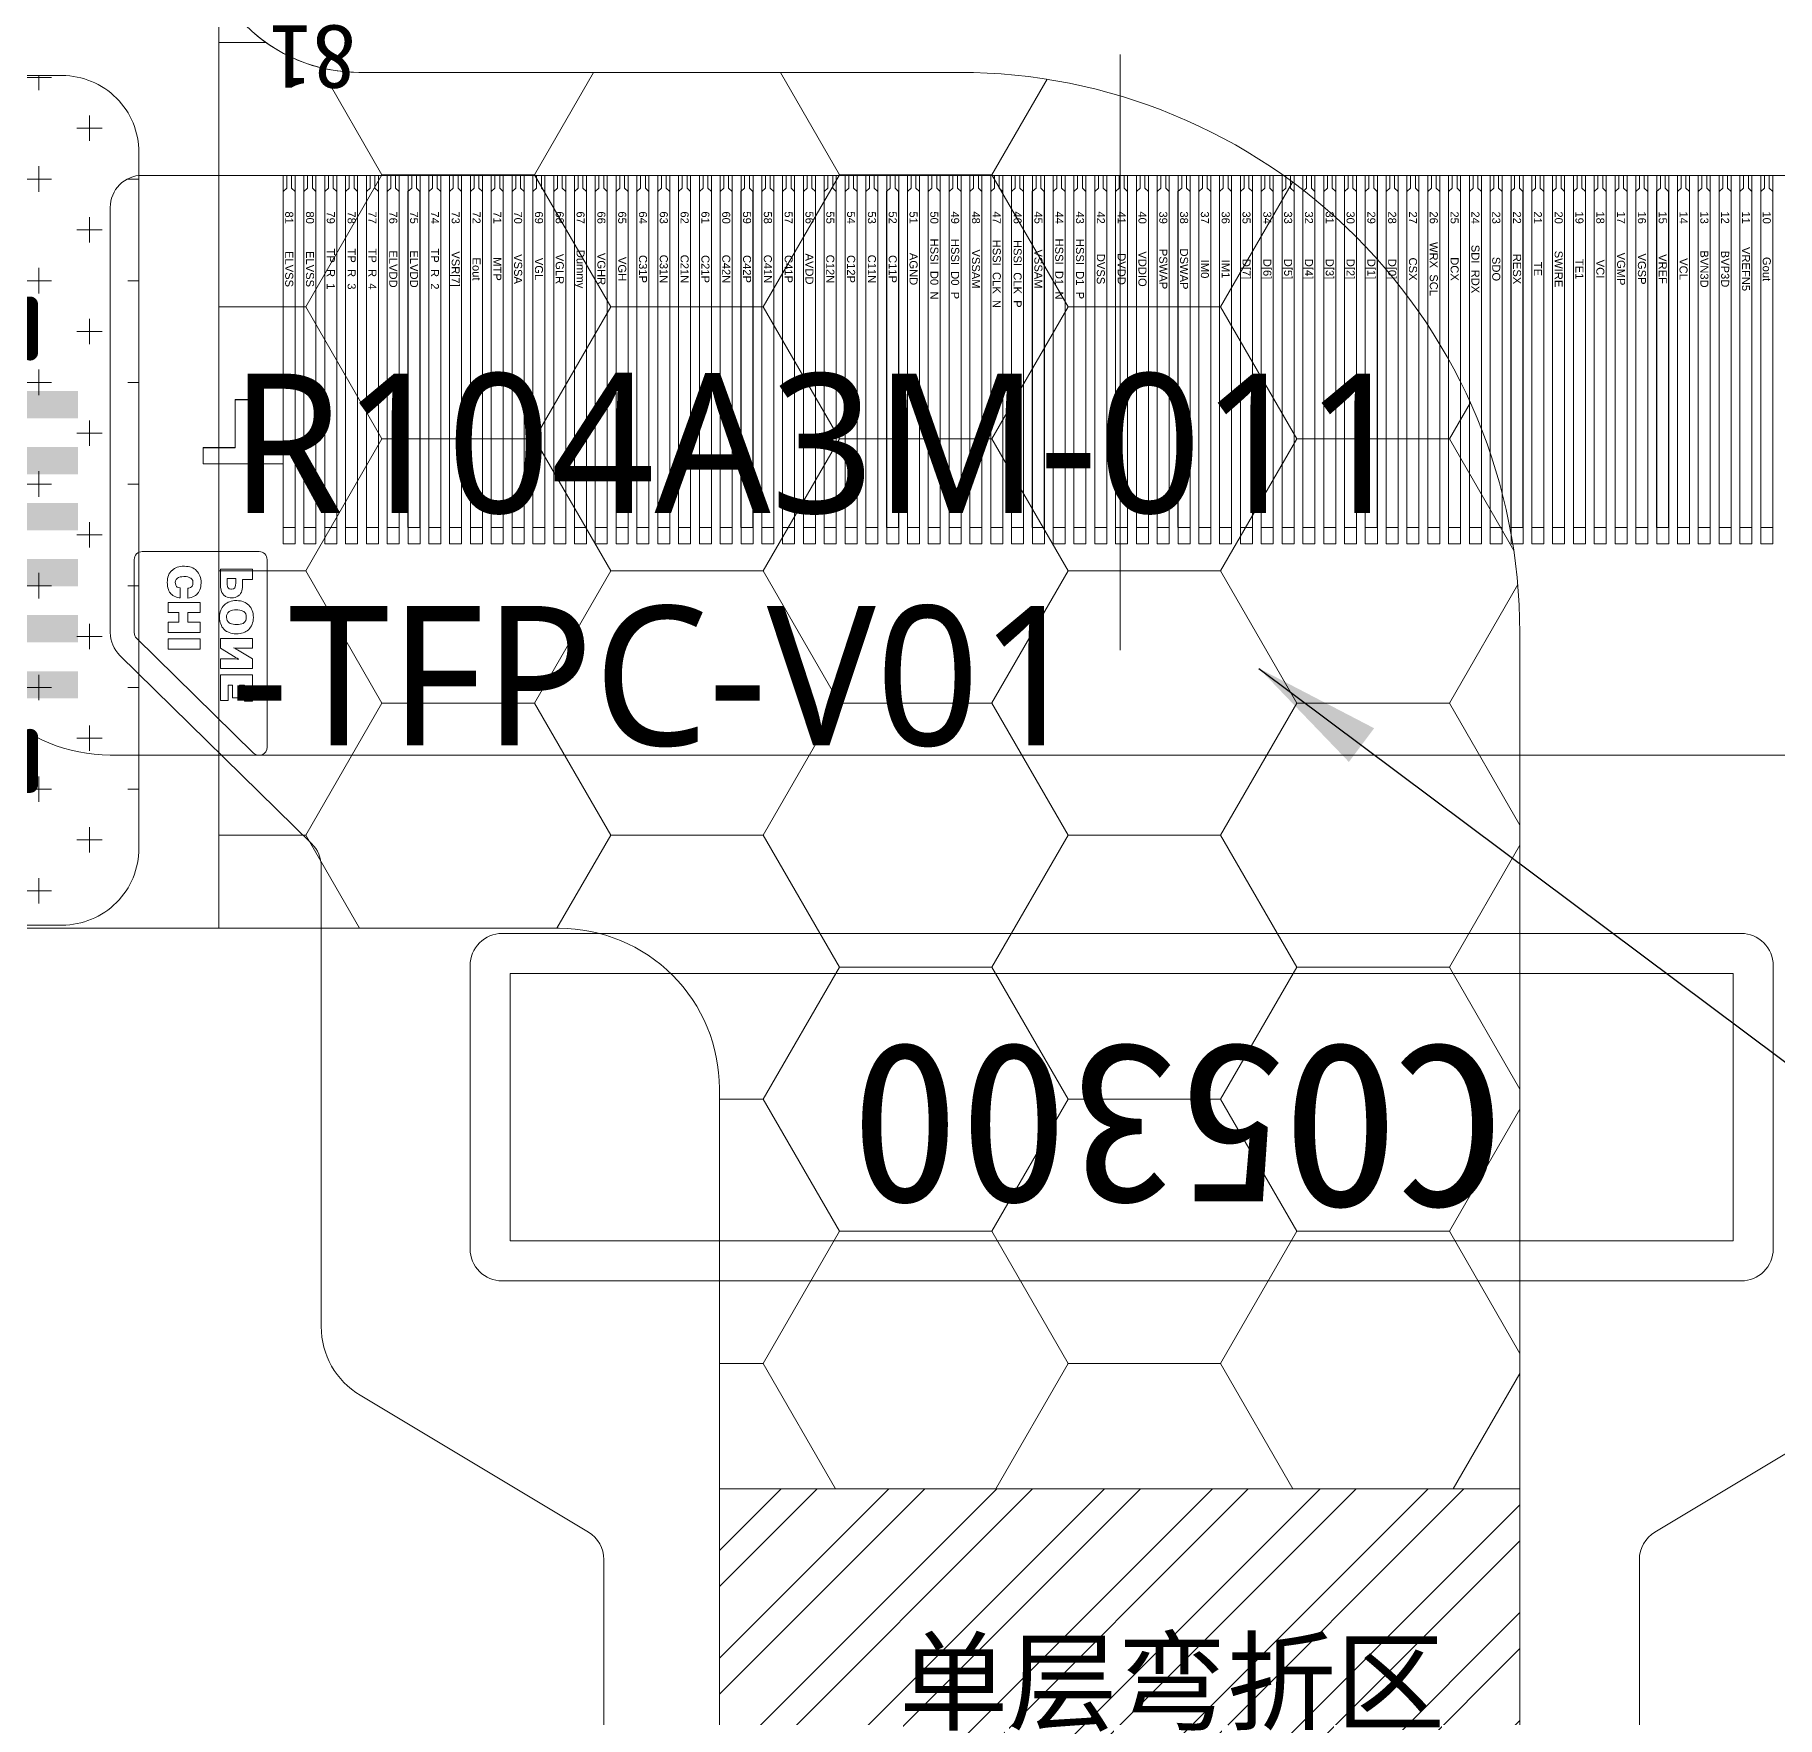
# Model space of a CAD drawing. Header units: millimetres. Extents: x 1403 to 2381, y 158 to 387.
# Drawn here: x 2185.25 to 2196.13, y 298.05 to 308.56 of the extents above; entities that cross this region are included whole.
import ezdxf
from ezdxf.enums import TextEntityAlignment as Align
from ezdxf.lldxf.tags import DXFTag

# ---------------------------------------------------------------- set-up
doc = ezdxf.new("R2010")
doc.units = ezdxf.units.MM
doc.layers.get('0').update_dxf_attribs({"lineweight": 5})
doc.layers.get('Defpoints').update_dxf_attribs({"lineweight": 5})
for name, color, linetype, lineweight in [('COF', 2, 'Continuous', 5), ('DIM', 3, 'Continuous', 5), ('EMI', 5, 'Continuous', 5), ('FPC', 50, 'Continuous', 5), ('MFPC', 50, 'Continuous', 5), ('TAPE', 90, 'Continuous', 5)]:
    doc.layers.add(name, color=color, linetype=linetype, lineweight=lineweight)
for name, color, linetype in [('LAYNR11', 12, 'Continuous'), ('PADLAYER_TOP', 8, 'Continuous'), ('TOOL_TOP', 10, 'Continuous'), ('TOOLCODE_TOP', 11, 'Continuous')]:
    doc.layers.add(name, color=color, linetype=linetype)
doc.styles.add('MBC_Arial_Font', font='arial.ttf')
doc.styles.add('RD', font='ROMAND.shx', dxfattribs={"width": 0.8})
doc.styles.get("Standard").update_dxf_attribs({"font": 'txt', "bigfont": 'gbcbig.shx'})
doc.styles.add('汉字', font='SimSun.ttf')
tags = doc.linetypes.add('CENTER', pattern=[0.6, 0.375, -0.075, 0.075, -0.075]).pattern_tags.tags
tags[10:11] = [DXFTag(74, 4), DXFTag(75, 0), DXFTag(340, '0'), DXFTag(46, 1.0), DXFTag(50, 0.0), DXFTag(44, 0.0), DXFTag(45, 0.0)]
tags[8:9] = [DXFTag(74, 4), DXFTag(75, 0), DXFTag(340, '0'), DXFTag(46, 1.0), DXFTag(50, 0.0), DXFTag(44, 0.0), DXFTag(45, 0.0)]
tags[6:7] = [DXFTag(74, 4), DXFTag(75, 0), DXFTag(340, '0'), DXFTag(46, 1.0), DXFTag(50, 0.0), DXFTag(44, 0.0), DXFTag(45, 0.0)]
tags[4:5] = [DXFTag(74, 4), DXFTag(75, 0), DXFTag(340, '0'), DXFTag(46, 1.0), DXFTag(50, 0.0), DXFTag(44, 0.0), DXFTag(45, 0.0)]
doc.dimstyles.new('DIM', dxfattribs={"dimtxt": 1.5, "dimasz": 0.8, "dimexe": 0, "dimexo": 0.5, "dimgap": 0.11, "dimtad": 0, "dimzin": 1, "dimdsep": 46, "dimtxsty": 'RD', "dimcen": 0, "dimclrd": 256, "dimclre": 256, "dimclrt": 256, "dimadec": 0, "dimazin": 0, "dimtm": 1e-09, "dimtfac": 1, "dimtofl": 0, "dimtmove": 0, "dimatfit": 3, "dimfxl": 1, "dimlwe": -1, "dimarcsym": 0})

# ---------------------------------------------------------------- blocks, each defined once
blk = doc.blocks.new('*D45')
at = {"layer": 'Defpoints', "color": 0, "lineweight": 5, "transparency": 16777216}
for p in [(2192.293, 350.224), (2165.964, 296.742), (2187.793, 296.742)]:
    blk.add_point(p, dxfattribs=at)
at = {"layer": 'DIM', "transparency": 16777216}
for p, q in [((2191.793, 350.224), (2165.964, 350.224)), ((2187.293, 296.742), (2165.964, 296.742))]:
    blk.add_line(p, q, dxfattribs=at)
at = {"layer": 'DIM', "lineweight": -2, "transparency": 16777216}
for p, q in [((2165.964, 349.424), (2165.964, 328.193)), ((2165.964, 297.542), (2165.964, 318.773))]:
    blk.add_line(p, q, dxfattribs=at)
at = {"layer": 'DIM', "lineweight": 5, "transparency": 16777216}
for points in [[(2165.83, 349.424), (2166.097, 349.424), (2165.964, 350.224)], [(2165.83, 297.542), (2166.097, 297.542), (2165.964, 296.742)]]:
    blk.add_solid(points, dxfattribs=at)
at = {"layer": 'DIM', "lineweight": 5, "transparency": 16777216, "insert": (2165.964, 323.483), "char_height": 1.5, "attachment_point": 5, "rotation": 90, "style": 'RD'}
blk.add_mtext('53.48±0.5', dxfattribs=at)
blk = doc.blocks.new('R104A3M-002-COF-V01-A')
at = {"layer": 'COF', "color": 4}
blk.add_lwpolyline([(450.269, -65.013), (456.337, -65.013, -0.414214), (456.537, -65.213), (456.537, -67.907, 0.26363), (456.634, -68.078), (458.06, -68.933, -0.26363), (458.303, -69.362), (458.303, -72.235, 0.201366), (458.363, -72.378), (459.561, -73.554, -0.201366), (459.621, -73.696), (459.621, -76.352, -0.414214), (459.421, -76.552), (447.185, -76.552, -0.414214), (446.985, -76.352), (446.985, -73.696, -0.201366), (447.045, -73.554), (448.243, -72.378, 0.201366), (448.303, -72.235), (448.303, -69.362, -0.26363), (448.546, -68.933), (449.972, -68.078, 0.26363), (450.069, -67.907), (450.069, -65.213, -0.414214)], format="xyb", close=True, dxfattribs=at)
at = {"layer": 'COF', "color": 6}
blk.add_lwpolyline([(457.373, -71.617), (457.373, -69.847, 0.414214), (457.173, -69.647), (449.433, -69.647, 0.414214), (449.233, -69.847), (449.233, -71.617, 0.414214), (449.433, -71.817), (457.173, -71.817, 0.414214)], format="xyb", close=True, dxfattribs=at)
at = {"layer": 'COF', "color": 1}
blk.add_lwpolyline([(457.123, -71.567), (457.123, -69.897), (449.483, -69.897), (449.483, -71.567)], close=True, dxfattribs=at)
at = {"layer": 'COF'}
blk.add_lwpolyline([(458.691, -74.202, -0.414214), (458.641, -74.152), (458.641, -72.98, -0.664772), (458.726, -72.944), (459.456, -73.661, -0.201366), (459.471, -73.696), (459.471, -74.152, -0.414214), (459.421, -74.202)], format="xyb", close=True, dxfattribs=at)
for points in [[(458.885, -73.273), (458.885, -73.368), (458.858, -73.368), (458.858, -73.288), (458.813, -73.288), (458.813, -73.368), (458.782, -73.368), (458.782, -73.269), (458.733, -73.269), (458.733, -73.433), (458.933, -73.433), (458.933, -73.273)], [(458.84, -73.542), (458.838, -73.541), (458.829, -73.536), (458.82, -73.531), (458.818, -73.53), (458.828, -73.531), (458.828, -73.531), (458.839, -73.532), (458.933, -73.532), (458.933, -73.471), (458.733, -73.471), (458.733, -73.532), (458.825, -73.588), (458.834, -73.593), (458.836, -73.594), (458.845, -73.599), (458.85, -73.601), (458.839, -73.599), (458.837, -73.599), (458.827, -73.598), (458.733, -73.598), (458.733, -73.659), (458.933, -73.659), (458.933, -73.598)], [(459.259, -73.593), (459.06, -73.592), (459.06, -73.658), (459.26, -73.658)], [(458.728, -73.803), (458.729, -73.814), (458.731, -73.824), (458.734, -73.834), (458.738, -73.843), (458.743, -73.852), (458.748, -73.859), (458.755, -73.867), (458.756, -73.868), (458.763, -73.874), (458.771, -73.88), (458.779, -73.885), (458.788, -73.888), (458.798, -73.892), (458.808, -73.894), (458.819, -73.895), (458.83, -73.896), (458.833, -73.896), (458.844, -73.896), (458.855, -73.894), (458.866, -73.892), (458.875, -73.889), (458.884, -73.886), (458.893, -73.881), (458.901, -73.876), (458.908, -73.87), (458.91, -73.868), (458.916, -73.861), (458.922, -73.853), (458.927, -73.845), (458.931, -73.836), (458.934, -73.826), (458.936, -73.816), (458.938, -73.805), (458.938, -73.794), (458.938, -73.792), (458.938, -73.78), (458.936, -73.77), (458.934, -73.759), (458.931, -73.75), (458.927, -73.741), (458.923, -73.732), (458.917, -73.725), (458.911, -73.717), (458.91, -73.716), (458.903, -73.71), (458.895, -73.704), (458.887, -73.7), (458.878, -73.696), (458.868, -73.693), (458.858, -73.69), (458.847, -73.689), (458.836, -73.688), (458.833, -73.688), (458.821, -73.689), (458.81, -73.69), (458.8, -73.692), (458.79, -73.695), (458.781, -73.698), (458.773, -73.703), (458.765, -73.708), (458.757, -73.714), (458.756, -73.716), (458.749, -73.723), (458.744, -73.731), (458.739, -73.739), (458.735, -73.748), (458.732, -73.758), (458.729, -73.768), (458.728, -73.779), (458.727, -73.791)], [(458.775, -73.813), (458.78, -73.821), (458.786, -73.827), (458.793, -73.831), (458.802, -73.834), (458.812, -73.837), (458.823, -73.838), (458.833, -73.838), (458.845, -73.838), (458.857, -73.836), (458.866, -73.834), (458.874, -73.83), (458.879, -73.827), (458.886, -73.82), (458.891, -73.812), (458.894, -73.802), (458.894, -73.792), (458.893, -73.781), (458.89, -73.771), (458.885, -73.763), (458.879, -73.757), (458.872, -73.753), (458.864, -73.75), (458.854, -73.748), (458.842, -73.746), (458.833, -73.746), (458.82, -73.747), (458.809, -73.748), (458.799, -73.75), (458.791, -73.754), (458.786, -73.757), (458.78, -73.763), (458.775, -73.772), (458.772, -73.782), (458.771, -73.792), (458.772, -73.803)], [(459.137, -73.821), (459.06, -73.821), (459.06, -73.885), (459.259, -73.885), (459.259, -73.821), (459.192, -73.821), (459.192, -73.761), (459.259, -73.761), (459.259, -73.697), (459.06, -73.697), (459.06, -73.761), (459.137, -73.761)], [(458.933, -74.01), (458.933, -73.998), (458.932, -73.987), (458.932, -73.977), (458.931, -73.972), (458.928, -73.961), (458.925, -73.951), (458.923, -73.947), (458.918, -73.938), (458.911, -73.93), (458.904, -73.924), (458.9, -73.922), (458.891, -73.917), (458.882, -73.915), (458.871, -73.913), (458.863, -73.913), (458.852, -73.913), (458.841, -73.915), (458.832, -73.919), (458.823, -73.923), (458.816, -73.929), (458.812, -73.933), (458.807, -73.94), (458.802, -73.948), (458.799, -73.957), (458.796, -73.967), (458.795, -73.978), (458.794, -73.99), (458.794, -74.028), (458.733, -74.028), (458.733, -74.092), (458.933, -74.092)], [(458.837, -74.009), (458.837, -74.035), (458.891, -74.035), (458.891, -74.009), (458.89, -73.996), (458.888, -73.985), (458.886, -73.978), (458.885, -73.976), (458.878, -73.97), (458.868, -73.967), (458.863, -73.967), (458.852, -73.969), (458.845, -73.974), (458.843, -73.976), (458.84, -73.982), (458.838, -73.992), (458.837, -74.004)], [(459.07, -73.947), (459.065, -73.955), (459.061, -73.964), (459.058, -73.973), (459.056, -73.984), (459.055, -73.995), (459.054, -74.006), (459.054, -74.008), (459.054, -74.019), (459.056, -74.03), (459.058, -74.04), (459.061, -74.05), (459.065, -74.059), (459.069, -74.067), (459.075, -74.075), (459.082, -74.083), (459.089, -74.09), (459.097, -74.095), (459.106, -74.1), (459.115, -74.104), (459.124, -74.107), (459.134, -74.109), (459.145, -74.11), (459.157, -74.111), (459.159, -74.111), (459.171, -74.111), (459.182, -74.109), (459.192, -74.107), (459.202, -74.105), (459.211, -74.101), (459.22, -74.096), (459.228, -74.091), (459.235, -74.085), (459.236, -74.084), (459.243, -74.077), (459.249, -74.069), (459.254, -74.061), (459.257, -74.052), (459.261, -74.042), (459.263, -74.032), (459.264, -74.021), (459.265, -74.009), (459.264, -73.998), (459.263, -73.986), (459.261, -73.976), (459.258, -73.966), (459.254, -73.957), (459.25, -73.949), (459.244, -73.942), (459.244, -73.941), (459.237, -73.934), (459.229, -73.928), (459.221, -73.923), (459.212, -73.919), (459.202, -73.916), (459.191, -73.914), (459.184, -73.913), (459.184, -73.975), (459.195, -73.977), (459.203, -73.981), (459.207, -73.984), (459.212, -73.992), (459.214, -74.002), (459.215, -74.009), (459.213, -74.019), (459.21, -74.028), (459.203, -74.035), (459.201, -74.037), (459.194, -74.041), (459.185, -74.044), (459.174, -74.045), (459.162, -74.046), (459.159, -74.046), (459.147, -74.046), (459.136, -74.044), (459.127, -74.041), (459.119, -74.037), (459.118, -74.036), (459.111, -74.029), (459.106, -74.021), (459.104, -74.011), (459.104, -74.007), (459.106, -73.996), (459.11, -73.987), (459.113, -73.983), (459.12, -73.977), (459.13, -73.974), (459.137, -73.973), (459.137, -73.912), (459.126, -73.913), (459.115, -73.915), (459.106, -73.919), (459.097, -73.923), (459.089, -73.928), (459.081, -73.934), (459.076, -73.94)], [(458.466, -74.352), (458.466, -76.451), (458.488, -76.471), (458.488, -76.552), (458.518, -76.552), (458.518, -76.471), (458.541, -76.451), (458.541, -74.851), (458.741, -74.851), (458.741, -75.151), (458.841, -75.151), (458.841, -74.851), (459.041, -74.851), (459.041, -74.751), (458.541, -74.751), (458.541, -74.352)]]:
    blk.add_lwpolyline(points, close=True, dxfattribs=at)
for points in [[(449.258, -76.552), (449.258, -76.471), (449.236, -76.451), (449.236, -74.352)], [(449.311, -74.352), (449.311, -76.451), (449.288, -76.471), (449.288, -76.552)], [(449.366, -74.352), (449.366, -76.451), (449.388, -76.471), (449.388, -76.552)], [(449.418, -76.552), (449.418, -76.471), (449.441, -76.451), (449.441, -74.352)], [(449.496, -74.352), (449.496, -76.451), (449.518, -76.471), (449.518, -76.552)], [(449.548, -76.552), (449.548, -76.471), (449.571, -76.451), (449.571, -74.352)], [(449.626, -74.352), (449.626, -76.451), (449.648, -76.471), (449.648, -76.552)], [(449.678, -76.552), (449.678, -76.471), (449.701, -76.451), (449.701, -74.352)], [(449.756, -74.352), (449.756, -76.451), (449.778, -76.471), (449.778, -76.552), (449.808, -76.552), (449.808, -76.471), (449.831, -76.451), (449.831, -74.352), (449.756, -74.352)], [(449.886, -74.352), (449.886, -76.451), (449.908, -76.471), (449.908, -76.552), (449.938, -76.552), (449.938, -76.471), (449.961, -76.451), (449.961, -74.352), (449.886, -74.352)], [(450.016, -74.352), (450.016, -76.451), (450.038, -76.471), (450.038, -76.552), (450.068, -76.552), (450.068, -76.471), (450.091, -76.451), (450.091, -74.352), (450.016, -74.352)], [(450.146, -74.352), (450.146, -76.451), (450.168, -76.471), (450.168, -76.552), (450.198, -76.552), (450.198, -76.471), (450.221, -76.451), (450.221, -74.352), (450.146, -74.352)], [(450.276, -74.352), (450.351, -74.352), (450.351, -76.451), (450.328, -76.471), (450.328, -76.552), (450.298, -76.552), (450.298, -76.471), (450.276, -76.451), (450.276, -74.352)], [(450.406, -74.352), (450.406, -76.451), (450.428, -76.471), (450.428, -76.552), (450.458, -76.552), (450.458, -76.471), (450.481, -76.451), (450.481, -74.352), (450.406, -74.352)], [(450.536, -74.352), (450.536, -76.451), (450.558, -76.471), (450.558, -76.552), (450.588, -76.552), (450.588, -76.471), (450.611, -76.451), (450.611, -74.352), (450.536, -74.352)], [(450.666, -74.352), (450.666, -76.451), (450.688, -76.471), (450.688, -76.552), (450.718, -76.552), (450.718, -76.471), (450.741, -76.451), (450.741, -74.352), (450.666, -74.352)], [(450.796, -74.352), (450.796, -76.451), (450.818, -76.471), (450.818, -76.552), (450.848, -76.552), (450.848, -76.471), (450.871, -76.451), (450.871, -74.352), (450.796, -74.352)], [(450.926, -74.352), (450.926, -76.451), (450.948, -76.471), (450.948, -76.552), (450.978, -76.552), (450.978, -76.471), (451.001, -76.451), (451.001, -74.352), (450.926, -74.352)], [(451.056, -74.352), (451.056, -76.451), (451.078, -76.471), (451.078, -76.552), (451.108, -76.552), (451.108, -76.471), (451.131, -76.451), (451.131, -74.352), (451.056, -74.352)], [(451.186, -74.352), (451.186, -76.451), (451.208, -76.471), (451.208, -76.552), (451.238, -76.552), (451.238, -76.471), (451.261, -76.451), (451.261, -74.352), (451.186, -74.352)], [(451.316, -74.352), (451.316, -76.451), (451.338, -76.471), (451.338, -76.552), (451.368, -76.552), (451.368, -76.471), (451.391, -76.451), (451.391, -74.352), (451.316, -74.352)], [(451.446, -74.352), (451.446, -76.451), (451.468, -76.471), (451.468, -76.552), (451.498, -76.552), (451.498, -76.471), (451.521, -76.451), (451.521, -74.352), (451.446, -74.352)], [(451.576, -74.352), (451.576, -76.451), (451.598, -76.471), (451.598, -76.552), (451.628, -76.552), (451.628, -76.471), (451.651, -76.451), (451.651, -74.352), (451.576, -74.352)], [(451.706, -74.352), (451.706, -76.451), (451.728, -76.471), (451.728, -76.552), (451.758, -76.552), (451.758, -76.471), (451.781, -76.451), (451.781, -74.352), (451.706, -74.352)], [(451.836, -74.352), (451.836, -76.451), (451.858, -76.471), (451.858, -76.552), (451.888, -76.552), (451.888, -76.471), (451.911, -76.451), (451.911, -74.352), (451.836, -74.352)], [(451.966, -74.352), (451.966, -76.451), (451.988, -76.471), (451.988, -76.552), (452.018, -76.552), (452.018, -76.471), (452.041, -76.451), (452.041, -74.352), (451.966, -74.352)], [(452.096, -74.352), (452.096, -76.451), (452.118, -76.471), (452.118, -76.552), (452.148, -76.552), (452.148, -76.471), (452.171, -76.451), (452.171, -74.352), (452.096, -74.352)], [(452.226, -74.352), (452.226, -76.451), (452.248, -76.471), (452.248, -76.552), (452.278, -76.552), (452.278, -76.471), (452.301, -76.451), (452.301, -74.352), (452.226, -74.352)], [(452.356, -74.352), (452.356, -76.451), (452.378, -76.471), (452.378, -76.552), (452.408, -76.552), (452.408, -76.471), (452.431, -76.451), (452.431, -74.352), (452.356, -74.352)], [(452.486, -74.352), (452.561, -74.352), (452.561, -76.451), (452.538, -76.471), (452.538, -76.552), (452.508, -76.552), (452.508, -76.471), (452.486, -76.451), (452.486, -74.352)], [(452.616, -74.352), (452.616, -76.451), (452.638, -76.471), (452.638, -76.552), (452.668, -76.552), (452.668, -76.471), (452.691, -76.451), (452.691, -74.352), (452.616, -74.352)], [(452.746, -74.352), (452.746, -76.451), (452.768, -76.471), (452.768, -76.552), (452.798, -76.552), (452.798, -76.471), (452.821, -76.451), (452.821, -74.352), (452.746, -74.352)], [(452.876, -74.352), (452.876, -76.451), (452.898, -76.471), (452.898, -76.552), (452.928, -76.552), (452.928, -76.471), (452.951, -76.451), (452.951, -74.352), (452.876, -74.352)], [(453.006, -74.352), (453.006, -76.451), (453.028, -76.471), (453.028, -76.552), (453.058, -76.552), (453.058, -76.471), (453.081, -76.451), (453.081, -74.352), (453.006, -74.352)], [(453.136, -74.352), (453.136, -76.451), (453.158, -76.471), (453.158, -76.552), (453.188, -76.552), (453.188, -76.471), (453.211, -76.451), (453.211, -74.352), (453.136, -74.352)], [(453.266, -74.352), (453.266, -76.451), (453.288, -76.471), (453.288, -76.552), (453.318, -76.552), (453.318, -76.471), (453.341, -76.451), (453.341, -74.352), (453.266, -74.352)], [(453.396, -74.352), (453.396, -76.451), (453.418, -76.471), (453.418, -76.552), (453.448, -76.552), (453.448, -76.471), (453.471, -76.451), (453.471, -74.352), (453.396, -74.352)], [(453.526, -74.352), (453.526, -76.451), (453.548, -76.471), (453.548, -76.552), (453.578, -76.552), (453.578, -76.471), (453.601, -76.451), (453.601, -74.352), (453.526, -74.352)], [(453.656, -74.352), (453.656, -76.451), (453.678, -76.471), (453.678, -76.552), (453.708, -76.552), (453.708, -76.471), (453.731, -76.451), (453.731, -74.352), (453.656, -74.352)], [(453.786, -74.352), (453.786, -76.451), (453.808, -76.471), (453.808, -76.552), (453.838, -76.552), (453.838, -76.471), (453.861, -76.451), (453.861, -74.352), (453.786, -74.352)], [(453.916, -74.352), (453.916, -76.451), (453.938, -76.471), (453.938, -76.552), (453.968, -76.552), (453.968, -76.471), (453.991, -76.451), (453.991, -74.352), (453.916, -74.352)], [(454.046, -74.352), (454.046, -76.451), (454.068, -76.471), (454.068, -76.552), (454.098, -76.552), (454.098, -76.471), (454.121, -76.451), (454.121, -74.352), (454.046, -74.352)], [(454.176, -74.352), (454.176, -76.451), (454.198, -76.471), (454.198, -76.552), (454.228, -76.552), (454.228, -76.471), (454.251, -76.451), (454.251, -74.352), (454.176, -74.352)], [(454.306, -74.352), (454.381, -74.352), (454.381, -76.451), (454.358, -76.471), (454.358, -76.552), (454.328, -76.552), (454.328, -76.471), (454.306, -76.451), (454.306, -74.352)], [(454.436, -74.352), (454.436, -76.451), (454.458, -76.471), (454.458, -76.552), (454.488, -76.552), (454.488, -76.471), (454.511, -76.451), (454.511, -74.352), (454.436, -74.352)], [(454.566, -74.352), (454.566, -76.451), (454.588, -76.471), (454.588, -76.552), (454.618, -76.552), (454.618, -76.471), (454.641, -76.451), (454.641, -74.352), (454.566, -74.352)], [(454.696, -74.352), (454.696, -76.451), (454.718, -76.471), (454.718, -76.552), (454.748, -76.552), (454.748, -76.471), (454.771, -76.451), (454.771, -74.352), (454.696, -74.352)], [(454.826, -74.352), (454.826, -76.451), (454.848, -76.471), (454.848, -76.552), (454.878, -76.552), (454.878, -76.471), (454.901, -76.451), (454.901, -74.352), (454.826, -74.352)], [(454.956, -74.352), (454.956, -76.451), (454.978, -76.471), (454.978, -76.552), (455.008, -76.552), (455.008, -76.471), (455.031, -76.451), (455.031, -74.352), (454.956, -74.352)], [(455.086, -74.352), (455.161, -74.352), (455.161, -76.451), (455.138, -76.471), (455.138, -76.552), (455.108, -76.552), (455.108, -76.471), (455.086, -76.451), (455.086, -74.352)], [(455.216, -74.352), (455.291, -74.352), (455.291, -76.451), (455.268, -76.471), (455.268, -76.552), (455.238, -76.552), (455.238, -76.471), (455.216, -76.451), (455.216, -74.352)], [(455.346, -74.352), (455.346, -76.451), (455.368, -76.471), (455.368, -76.552), (455.398, -76.552), (455.398, -76.471), (455.421, -76.451), (455.421, -74.352), (455.346, -74.352)], [(455.476, -74.352), (455.476, -76.451), (455.498, -76.471), (455.498, -76.552), (455.528, -76.552), (455.528, -76.471), (455.551, -76.451), (455.551, -74.352), (455.476, -74.352)], [(455.606, -74.352), (455.606, -76.451), (455.628, -76.471), (455.628, -76.552), (455.658, -76.552), (455.658, -76.471), (455.681, -76.451), (455.681, -74.352), (455.606, -74.352)], [(455.736, -74.352), (455.736, -76.451), (455.758, -76.471), (455.758, -76.552), (455.788, -76.552), (455.788, -76.471), (455.811, -76.451), (455.811, -74.352), (455.736, -74.352)], [(455.866, -74.352), (455.866, -76.451), (455.888, -76.471), (455.888, -76.552), (455.918, -76.552), (455.918, -76.471), (455.941, -76.451), (455.941, -74.352), (455.866, -74.352)], [(455.996, -74.352), (455.996, -76.451), (456.018, -76.471), (456.018, -76.552), (456.048, -76.552), (456.048, -76.471), (456.071, -76.451), (456.071, -74.352), (455.996, -74.352)], [(456.126, -74.352), (456.126, -76.451), (456.148, -76.471), (456.148, -76.552), (456.178, -76.552), (456.178, -76.471), (456.201, -76.451), (456.201, -74.352), (456.126, -74.352)], [(456.256, -74.352), (456.256, -76.451), (456.278, -76.471), (456.278, -76.552), (456.308, -76.552), (456.308, -76.471), (456.331, -76.451), (456.331, -74.352), (456.256, -74.352)], [(456.386, -74.352), (456.386, -76.451), (456.408, -76.471), (456.408, -76.552), (456.438, -76.552), (456.438, -76.471), (456.461, -76.451), (456.461, -74.352), (456.386, -74.352)], [(456.516, -74.352), (456.516, -76.451), (456.538, -76.471), (456.538, -76.552), (456.568, -76.552), (456.568, -76.471), (456.591, -76.451), (456.591, -74.352), (456.516, -74.352)], [(456.646, -74.352), (456.646, -76.451), (456.668, -76.471), (456.668, -76.552), (456.698, -76.552), (456.698, -76.471), (456.721, -76.451), (456.721, -74.352), (456.646, -74.352)], [(456.776, -74.352), (456.851, -74.352), (456.851, -76.451), (456.828, -76.471), (456.828, -76.552), (456.798, -76.552), (456.798, -76.471), (456.776, -76.451), (456.776, -74.352)], [(456.906, -74.352), (456.906, -76.451), (456.928, -76.471), (456.928, -76.552), (456.958, -76.552), (456.958, -76.471), (456.981, -76.451), (456.981, -74.352), (456.906, -74.352)], [(457.036, -74.352), (457.036, -76.451), (457.058, -76.471), (457.058, -76.552), (457.088, -76.552), (457.088, -76.471), (457.111, -76.451), (457.111, -74.352), (457.036, -74.352)], [(457.166, -74.352), (457.166, -76.451), (457.188, -76.471), (457.188, -76.552), (457.218, -76.552), (457.218, -76.471), (457.241, -76.451), (457.241, -74.352), (457.166, -74.352)], [(457.296, -74.352), (457.296, -76.451), (457.318, -76.471), (457.318, -76.552), (457.348, -76.552), (457.348, -76.471), (457.371, -76.451), (457.371, -74.352), (457.296, -74.352)], [(457.426, -74.352), (457.501, -74.352), (457.501, -76.451), (457.478, -76.471), (457.478, -76.552), (457.448, -76.552), (457.448, -76.471), (457.426, -76.451), (457.426, -74.352)], [(457.556, -74.352), (457.631, -74.352), (457.631, -76.451), (457.608, -76.471), (457.608, -76.552), (457.578, -76.552), (457.578, -76.471), (457.556, -76.451), (457.556, -74.352)], [(457.686, -74.352), (457.761, -74.352), (457.761, -76.451), (457.738, -76.471), (457.738, -76.552), (457.708, -76.552), (457.708, -76.471), (457.686, -76.451), (457.686, -74.352)], [(457.816, -74.352), (457.891, -74.352), (457.891, -76.451), (457.868, -76.471), (457.868, -76.552), (457.838, -76.552), (457.838, -76.471), (457.816, -76.451), (457.816, -74.352)], [(458.021, -74.352), (457.946, -74.352), (457.946, -76.451), (457.968, -76.471), (457.968, -76.552), (457.998, -76.552), (457.998, -76.471), (458.021, -76.451), (458.021, -74.352)], [(458.076, -74.352), (458.076, -76.451), (458.098, -76.471), (458.098, -76.552), (458.128, -76.552), (458.128, -76.471), (458.151, -76.451), (458.151, -74.352), (458.076, -74.352)], [(458.206, -74.352), (458.281, -74.352), (458.281, -76.451), (458.258, -76.471), (458.258, -76.552), (458.228, -76.552), (458.228, -76.471), (458.206, -76.451), (458.206, -74.352)], [(458.336, -74.352), (458.336, -76.451), (458.358, -76.471), (458.358, -76.552), (458.388, -76.552), (458.388, -76.471), (458.411, -76.451), (458.411, -74.352), (458.336, -74.352)]]:
    blk.add_lwpolyline(points, dxfattribs=at)
at = {"layer": 'COF', "lineweight": 5}
for points in [[(449.311, -74.352), (449.236, -74.352)], [(449.441, -74.352), (449.366, -74.352)], [(449.571, -74.352), (449.496, -74.352)], [(449.701, -74.352), (449.626, -74.352)], [(449.288, -76.552), (449.258, -76.552)], [(449.418, -76.552), (449.388, -76.552)], [(449.548, -76.552), (449.518, -76.552)], [(449.678, -76.552), (449.648, -76.552)]]:
    blk.add_lwpolyline(points, dxfattribs=at)
at = {"layer": 'COF', "color": 6, "ltscale": 10, "style": 'MBC_Arial_Font'}
for s, p in [('HSSI_CLK_P', (453.978, -75.937)), ('HSSI_CLK_N', (454.108, -75.937)), ('VREFN5', (449.428, -75.967)), ('BVP3D', (449.558, -75.967)), ('BVN3D', (449.688, -75.967)), ('SWIRE', (450.598, -75.967)), ('SDI_RDX', (451.118, -75.967)), ('WRX_SCL', (451.378, -75.967)), ('DSWAP', (452.938, -75.967)), ('PSWAP', (453.068, -75.967)), ('HSSI_D1_P', (453.588, -75.967)), ('HSSI_D1_N', (453.718, -75.967)), ('VSSAM', (453.848, -75.967)), ('VSSAM', (454.238, -75.967)), ('HSSI_D0_P', (454.368, -75.967)), ('HSSI_D0_N', (454.498, -75.967)), ('Dummy', (456.708, -75.967)), ('TP_R_2', (457.618, -75.967)), ('ELVDD', (457.748, -75.967)), ('ELVDD', (457.878, -75.967)), ('TP_R_4', (458.008, -75.967)), ('TP_R_3', (458.138, -75.967)), ('TP_R_1', (458.268, -75.967)), ('ELVSS', (458.398, -75.967)), ('ELVSS', (458.528, -75.967)), ('Gout', (449.298, -75.967)), ('VCL', (449.818, -75.967)), ('VREF', (449.948, -75.967)), ('VGSP', (450.078, -75.967)), ('VGMP', (450.208, -75.967)), ('VCI', (450.338, -75.967)), ('TE1', (450.468, -75.967)), ('TE', (450.728, -75.967)), ('RESX', (450.858, -75.967)), ('SDO', (450.988, -75.967)), ('DCX', (451.248, -75.967)), ('CSX', (451.508, -75.967)), ('D[0]', (451.638, -75.967)), ('D[1]', (451.768, -75.967)), ('D[2]', (451.898, -75.967)), ('D[3]', (452.028, -75.967)), ('D[4]', (452.158, -75.967)), ('D[5]', (452.288, -75.967)), ('D[6]', (452.418, -75.967)), ('D[7]', (452.548, -75.967)), ('IM1', (452.678, -75.967)), ('IM0', (452.808, -75.967)), ('VDDIO', (453.198, -75.967)), ('DVDD', (453.328, -75.967)), ('DVSS', (453.458, -75.967)), ('AGND', (454.628, -75.967)), ('C11P', (454.758, -75.967)), ('C11N', (454.888, -75.967)), ('C12P', (455.018, -75.967)), ('C12N', (455.148, -75.967)), ('AVDD', (455.278, -75.967)), ('C41P', (455.408, -75.967)), ('C41N', (455.538, -75.967)), ('C42P', (455.668, -75.967)), ('C42N', (455.798, -75.967)), ('C21P', (455.928, -75.967)), ('C21N', (456.058, -75.967)), ('C31N', (456.188, -75.967)), ('C31P', (456.318, -75.967)), ('VGH', (456.448, -75.967)), ('VGHR', (456.578, -75.967)), ('VGLR', (456.838, -75.967)), ('VGL', (456.968, -75.967)), ('VSSA', (457.098, -75.967)), ('MTP', (457.228, -75.967)), ('Eout', (457.358, -75.967)), ('VSR[7]', (457.488, -75.967)), ('10', (449.298, -76.288)), ('11', (449.428, -76.288)), ('12', (449.558, -76.288)), ('13', (449.688, -76.288)), ('14', (449.818, -76.288)), ('15', (449.948, -76.288)), ('16', (450.078, -76.288)), ('17', (450.208, -76.288)), ('18', (450.338, -76.288)), ('19', (450.468, -76.288)), ('20', (450.598, -76.288)), ('21', (450.728, -76.288)), ('22', (450.858, -76.288)), ('23', (450.988, -76.288)), ('24', (451.118, -76.288)), ('25', (451.248, -76.288)), ('26', (451.378, -76.288)), ('27', (451.508, -76.288)), ('28', (451.638, -76.288)), ('29', (451.768, -76.288)), ('30', (451.898, -76.288)), ('31', (452.028, -76.288)), ('32', (452.158, -76.288)), ('33', (452.288, -76.288)), ('34', (452.418, -76.288)), ('35', (452.548, -76.288)), ('36', (452.678, -76.288)), ('37', (452.808, -76.288)), ('38', (452.938, -76.288)), ('39', (453.068, -76.288)), ('40', (453.198, -76.288)), ('41', (453.328, -76.288)), ('42', (453.458, -76.288)), ('43', (453.588, -76.288)), ('44', (453.718, -76.288)), ('45', (453.848, -76.288)), ('46', (453.978, -76.288)), ('47', (454.108, -76.288)), ('48', (454.238, -76.288)), ('49', (454.368, -76.288)), ('50', (454.498, -76.288)), ('51', (454.628, -76.288)), ('52', (454.758, -76.288)), ('53', (454.888, -76.288)), ('54', (455.018, -76.288)), ('55', (455.148, -76.288)), ('56', (455.278, -76.288)), ('57', (455.408, -76.288)), ('58', (455.538, -76.288)), ('59', (455.668, -76.288)), ('60', (455.798, -76.288)), ('61', (455.928, -76.288)), ('62', (456.058, -76.288)), ('63', (456.188, -76.288)), ('64', (456.318, -76.288)), ('65', (456.448, -76.288)), ('66', (456.578, -76.288)), ('67', (456.708, -76.288)), ('68', (456.838, -76.288)), ('69', (456.968, -76.288)), ('70', (457.098, -76.288)), ('71', (457.228, -76.288)), ('72', (457.358, -76.288)), ('73', (457.488, -76.288)), ('74', (457.618, -76.288)), ('75', (457.748, -76.288)), ('76', (457.878, -76.288)), ('77', (458.008, -76.288)), ('78', (458.138, -76.288)), ('79', (458.268, -76.288)), ('80', (458.398, -76.288)), ('81', (458.528, -76.288))]:
    blk.add_text(s, height=0.05, rotation=90, dxfattribs=at).set_placement(p, align=Align.CENTER)
at = {"layer": 'DIM', "color": 1, "lineweight": 5, "insert": (450.915, -70.115), "char_height": 1, "width": 18.23665, "attachment_point": 1}
blk.add_mtext('{\\fSimSun|b0|i0|c134|p54;CO5300}', dxfattribs=at)
blk = doc.blocks.new('R104A3M-011-MFPC-V01-A')
at = {"color": 1, "linetype": 'CENTER', "lineweight": 5}
blk.add_lwpolyline([(1665.706, 304.715), (1665.706, 308.435)], dxfattribs=at)
at = {"layer": 'FPC', "color": 7, "lineweight": 5}
for points in [[(1660.478, 307.68), (1660.553, 307.68), (1660.553, 305.38), (1660.478, 305.38)], [(1660.608, 307.68), (1660.683, 307.68), (1660.683, 305.38), (1660.608, 305.38)], [(1660.738, 307.68), (1660.813, 307.68), (1660.813, 305.38), (1660.738, 305.38)], [(1660.868, 307.68), (1660.943, 307.68), (1660.943, 305.38), (1660.868, 305.38)], [(1660.998, 307.68), (1661.073, 307.68), (1661.073, 305.38), (1660.998, 305.38)], [(1661.128, 307.68), (1661.203, 307.68), (1661.203, 305.38), (1661.128, 305.38)], [(1661.258, 307.68), (1661.333, 307.68), (1661.333, 305.38), (1661.258, 305.38)], [(1661.388, 307.68), (1661.463, 307.68), (1661.463, 305.38), (1661.388, 305.38)], [(1661.518, 307.68), (1661.593, 307.68), (1661.593, 305.38), (1661.518, 305.38)], [(1661.648, 307.68), (1661.723, 307.68), (1661.723, 305.38), (1661.648, 305.38)], [(1661.778, 307.68), (1661.853, 307.68), (1661.853, 305.38), (1661.778, 305.38)], [(1661.908, 307.68), (1661.983, 307.68), (1661.983, 305.38), (1661.908, 305.38)], [(1662.038, 307.68), (1662.113, 307.68), (1662.113, 305.38), (1662.038, 305.38)], [(1662.168, 307.68), (1662.243, 307.68), (1662.243, 305.38), (1662.168, 305.38)], [(1662.298, 307.68), (1662.373, 307.68), (1662.373, 305.38), (1662.298, 305.38)], [(1662.428, 307.68), (1662.503, 307.68), (1662.503, 305.38), (1662.428, 305.38)], [(1662.558, 307.68), (1662.633, 307.68), (1662.633, 305.38), (1662.558, 305.38)], [(1662.688, 307.68), (1662.763, 307.68), (1662.763, 305.38), (1662.688, 305.38)], [(1662.818, 307.68), (1662.893, 307.68), (1662.893, 305.38), (1662.818, 305.38)], [(1662.948, 307.68), (1663.023, 307.68), (1663.023, 305.38), (1662.948, 305.38)], [(1663.078, 307.68), (1663.153, 307.68), (1663.153, 305.38), (1663.078, 305.38)], [(1663.208, 307.68), (1663.283, 307.68), (1663.283, 305.38), (1663.208, 305.38)], [(1663.338, 307.68), (1663.413, 307.68), (1663.413, 305.38), (1663.338, 305.38)], [(1663.468, 307.68), (1663.543, 307.68), (1663.543, 305.38), (1663.468, 305.38)], [(1663.598, 307.68), (1663.673, 307.68), (1663.673, 305.38), (1663.598, 305.38)], [(1663.728, 307.68), (1663.803, 307.68), (1663.803, 305.38), (1663.728, 305.38)], [(1663.858, 307.68), (1663.933, 307.68), (1663.933, 305.38), (1663.858, 305.38)], [(1663.988, 307.68), (1664.063, 307.68), (1664.063, 305.38), (1663.988, 305.38)], [(1664.118, 307.68), (1664.193, 307.68), (1664.193, 305.38), (1664.118, 305.38)], [(1664.248, 307.68), (1664.323, 307.68), (1664.323, 305.38), (1664.248, 305.38)], [(1664.378, 307.68), (1664.453, 307.68), (1664.453, 305.38), (1664.378, 305.38)], [(1664.508, 307.68), (1664.583, 307.68), (1664.583, 305.38), (1664.508, 305.38)], [(1664.638, 307.68), (1664.713, 307.68), (1664.713, 305.38), (1664.638, 305.38)], [(1664.768, 307.68), (1664.843, 307.68), (1664.843, 305.38), (1664.768, 305.38)], [(1664.898, 307.68), (1664.973, 307.68), (1664.973, 305.38), (1664.898, 305.38)], [(1665.028, 307.68), (1665.103, 307.68), (1665.103, 305.38), (1665.028, 305.38)], [(1665.158, 307.68), (1665.233, 307.68), (1665.233, 305.38), (1665.158, 305.38)], [(1665.288, 307.68), (1665.363, 307.68), (1665.363, 305.38), (1665.288, 305.38)], [(1665.418, 307.68), (1665.493, 307.68), (1665.493, 305.38), (1665.418, 305.38)], [(1665.548, 307.68), (1665.623, 307.68), (1665.623, 305.38), (1665.548, 305.38)], [(1665.678, 307.68), (1665.753, 307.68), (1665.753, 305.38), (1665.678, 305.38)], [(1665.808, 307.68), (1665.883, 307.68), (1665.883, 305.38), (1665.808, 305.38)], [(1665.938, 307.68), (1666.013, 307.68), (1666.013, 305.38), (1665.938, 305.38)], [(1666.068, 307.68), (1666.143, 307.68), (1666.143, 305.38), (1666.068, 305.38)], [(1666.198, 307.68), (1666.273, 307.68), (1666.273, 305.38), (1666.198, 305.38)], [(1666.328, 307.68), (1666.403, 307.68), (1666.403, 305.38), (1666.328, 305.38)], [(1666.458, 307.68), (1666.533, 307.68), (1666.533, 305.38), (1666.458, 305.38)], [(1666.588, 307.68), (1666.663, 307.68), (1666.663, 305.38), (1666.588, 305.38)], [(1666.718, 307.68), (1666.793, 307.68), (1666.793, 305.38), (1666.718, 305.38)], [(1666.848, 307.68), (1666.923, 307.68), (1666.923, 305.38), (1666.848, 305.38)], [(1666.978, 307.68), (1667.053, 307.68), (1667.053, 305.38), (1666.978, 305.38)], [(1667.108, 307.68), (1667.183, 307.68), (1667.183, 305.38), (1667.108, 305.38)], [(1667.238, 307.68), (1667.313, 307.68), (1667.313, 305.38), (1667.238, 305.38)], [(1667.368, 307.68), (1667.443, 307.68), (1667.443, 305.38), (1667.368, 305.38)], [(1667.498, 307.68), (1667.573, 307.68), (1667.573, 305.38), (1667.498, 305.38)], [(1667.628, 307.68), (1667.703, 307.68), (1667.703, 305.38), (1667.628, 305.38)], [(1667.758, 307.68), (1667.833, 307.68), (1667.833, 305.38), (1667.758, 305.38)], [(1667.888, 307.68), (1667.963, 307.68), (1667.963, 305.38), (1667.888, 305.38)], [(1668.018, 307.68), (1668.093, 307.68), (1668.093, 305.38), (1668.018, 305.38)], [(1668.148, 307.68), (1668.223, 307.68), (1668.223, 305.38), (1668.148, 305.38)], [(1668.278, 307.68), (1668.353, 307.68), (1668.353, 305.38), (1668.278, 305.38)], [(1668.408, 307.68), (1668.483, 307.68), (1668.483, 305.38), (1668.408, 305.38)], [(1668.538, 307.68), (1668.613, 307.68), (1668.613, 305.38), (1668.538, 305.38)], [(1668.668, 307.68), (1668.743, 307.68), (1668.743, 305.38), (1668.668, 305.38)], [(1668.798, 307.68), (1668.873, 307.68), (1668.873, 305.38), (1668.798, 305.38)], [(1668.928, 307.68), (1669.003, 307.68), (1669.003, 305.38), (1668.928, 305.38)], [(1669.058, 307.68), (1669.133, 307.68), (1669.133, 305.38), (1669.058, 305.38)], [(1669.188, 307.68), (1669.263, 307.68), (1669.263, 305.38), (1669.188, 305.38)], [(1669.318, 307.68), (1669.393, 307.68), (1669.393, 305.38), (1669.318, 305.38)], [(1669.448, 307.68), (1669.523, 307.68), (1669.523, 305.38), (1669.448, 305.38)], [(1669.578, 307.68), (1669.653, 307.68), (1669.653, 305.38), (1669.578, 305.38)], [(1669.708, 307.68), (1669.783, 307.68), (1669.783, 305.38), (1669.708, 305.38)]]:
    blk.add_lwpolyline(points, close=True, dxfattribs=at)
blk.add_lwpolyline([(1660.478, 305.88), (1659.978, 305.88), (1659.978, 305.98), (1660.178, 305.98), (1660.178, 306.28), (1660.278, 306.28), (1660.278, 305.98), (1660.478, 305.98)], dxfattribs=at)
at = {"layer": 'MFPC', "color": 1, "lineweight": 5}
blk.add_lwpolyline([(1669.805, 328.347), (1669.805, 318.61, -0.414214), (1668.805, 317.61), (1654.951, 317.61, 0.414214), (1653.951, 316.61), (1653.951, 310.924, 0.414214), (1655.951, 308.924), (1657.397, 308.924, -0.414214), (1658.397, 307.924), (1658.397, 305.06, 0.414214), (1659.397, 304.06), (1673.036, 304.06, -0.414214), (1673.536, 303.56), (1673.536, 302.113, 0.613728), (1674.331, 301.709, 0.39243), (1678.123, 321.235, 0.259267), (1677.784, 321.424), (1675.005, 321.424, -0.414214), (1674.005, 322.424), (1674.005, 329.322, 0.114585)], format="xyb", dxfattribs=at)
at = {"color": 252, "lineweight": 5, "insert": (1660.146, 306.443), "char_height": 0.8709, "width": 15.16612, "attachment_point": 1, "style": '汉字'}
blk.add_mtext('{\\fMicrosoft YaHei|b0|i0|c134|p34;\\C255;R104A3M-011\\P-TFPC-V01}', dxfattribs=at)
at = {"layer": 'FPC', "color": 255, "lineweight": 5, "style": '汉字'}
blk.add_text('81', height=0.4009, rotation=180, dxfattribs=at).set_placement((1660.934, 308.617))
blk = doc.blocks.new('DSFEWFR32')
at = {"layer": 'LAYNR11', "const_width": 0.1}
for points in [[(818.145, -1047.332), (817.845, -1047.332)], [(817.845, -1047.332), (817.845, -1047.632)], [(820.545, -1047.332), (820.845, -1047.332)], [(820.845, -1047.332), (820.845, -1047.632)], [(817.845, -1050.332), (817.845, -1050.032)], [(820.845, -1050.182), (820.845, -1050.032)], [(820.695, -1050.332), (820.845, -1050.182)], [(818.145, -1050.332), (817.845, -1050.332)], [(820.545, -1050.332), (820.695, -1050.332)]]:
    blk.add_lwpolyline(points, dxfattribs=at)
at = {"layer": 'LAYNR11', "const_width": 0.05}
for points in [[(817.82, -1047.332, 1), (817.87, -1047.332, 1)], [(817.82, -1047.332, 1), (817.87, -1047.332, 1)], [(818.12, -1047.332, 1), (818.17, -1047.332, 1)], [(820.52, -1047.332, 1), (820.57, -1047.332, 1)], [(820.82, -1047.332, 1), (820.87, -1047.332, 1)], [(820.82, -1047.332, 1), (820.87, -1047.332, 1)], [(817.82, -1047.632, 1), (817.87, -1047.632, 1)], [(820.82, -1047.632, 1), (820.87, -1047.632, 1)], [(817.82, -1050.032, 1), (817.87, -1050.032, 1)], [(820.82, -1050.032, 1), (820.87, -1050.032, 1)], [(820.82, -1050.182, 1), (820.87, -1050.182, 1)], [(820.82, -1050.182, 1), (820.87, -1050.182, 1)], [(817.82, -1050.332, 1), (817.87, -1050.332, 1)], [(817.82, -1050.332, 1), (817.87, -1050.332, 1)], [(818.12, -1050.332, 1), (818.17, -1050.332, 1)], [(820.52, -1050.332, 1), (820.57, -1050.332, 1)], [(820.67, -1050.332, 1), (820.72, -1050.332, 1)], [(820.67, -1050.332, 1), (820.72, -1050.332, 1)]]:
    blk.add_lwpolyline(points, format="xyb", close=True, dxfattribs=at)
at = {"layer": 'LAYNR11', "const_width": 0.15}
blk.add_lwpolyline([(820.98, -1050.487, 1), (821.08, -1050.487, 1), (820.98, -1050.487)], format="xyb", dxfattribs=at)
at = {"layer": 'PADLAYER_TOP'}
blk.add_lwpolyline([(818.845, -1049.332), (818.845, -1048.332), (819.845, -1048.332), (819.845, -1049.232), (819.745, -1049.332), (818.845, -1049.332)], close=True, dxfattribs=at)
at = {"layer": 'PADLAYER_TOP', "const_width": 0.175}
for points in [[(819.007, -1048.582, 1), (819.182, -1048.582, 1)], [(819.507, -1048.582, 1), (819.682, -1048.582, 1)], [(819.007, -1049.082, 1), (819.182, -1049.082, 1)], [(819.507, -1049.082, 1), (819.682, -1049.082, 1)]]:
    blk.add_lwpolyline(points, format="xyb", close=True, dxfattribs=at)
at = {"layer": 'PADLAYER_TOP'}
for points in [[(818.385, -1047.032), (818.385, -1047.632), (818.555, -1047.032), (818.555, -1047.632)], [(818.735, -1047.032), (818.735, -1047.632), (818.905, -1047.032), (818.905, -1047.632)], [(819.085, -1047.032), (819.085, -1047.632), (819.255, -1047.032), (819.255, -1047.632)], [(819.435, -1047.032), (819.435, -1047.632), (819.605, -1047.032), (819.605, -1047.632)], [(819.785, -1047.032), (819.785, -1047.632), (819.955, -1047.032), (819.955, -1047.632)], [(820.135, -1047.032), (820.135, -1047.632), (820.305, -1047.032), (820.305, -1047.632)], [(818.145, -1047.872), (817.545, -1047.872), (818.145, -1048.042), (817.545, -1048.042)], [(821.145, -1047.872), (820.545, -1047.872), (821.145, -1048.042), (820.545, -1048.042)], [(818.145, -1048.222), (817.545, -1048.222), (818.145, -1048.392), (817.545, -1048.392)], [(821.145, -1048.222), (820.545, -1048.222), (821.145, -1048.392), (820.545, -1048.392)], [(818.945, -1048.432), (818.945, -1049.232), (819.745, -1048.432), (819.745, -1049.232)], [(818.145, -1048.572), (817.545, -1048.572), (818.145, -1048.742), (817.545, -1048.742)], [(821.145, -1048.572), (820.545, -1048.572), (821.145, -1048.742), (820.545, -1048.742)], [(818.145, -1048.922), (817.545, -1048.922), (818.145, -1049.092), (817.545, -1049.092)], [(821.145, -1048.922), (820.545, -1048.922), (821.145, -1049.092), (820.545, -1049.092)], [(818.145, -1049.272), (817.545, -1049.272), (818.145, -1049.442), (817.545, -1049.442)], [(821.145, -1049.272), (820.545, -1049.272), (821.145, -1049.442), (820.545, -1049.442)], [(818.145, -1049.622), (817.545, -1049.622), (818.145, -1049.792), (817.545, -1049.792)], [(821.145, -1049.622), (820.545, -1049.622), (821.145, -1049.792), (820.545, -1049.792)], [(818.385, -1050.032), (818.385, -1050.632), (818.555, -1050.032), (818.555, -1050.632)], [(818.735, -1050.032), (818.735, -1050.632), (818.905, -1050.032), (818.905, -1050.632)], [(819.085, -1050.032), (819.085, -1050.632), (819.255, -1050.032), (819.255, -1050.632)], [(819.435, -1050.032), (819.435, -1050.632), (819.605, -1050.032), (819.605, -1050.632)], [(819.785, -1050.032), (819.785, -1050.632), (819.955, -1050.032), (819.955, -1050.632)], [(820.135, -1050.032), (820.135, -1050.632), (820.305, -1050.032), (820.305, -1050.632)]]:
    blk.add_solid(points, dxfattribs=at)
at = {"layer": 'TOOL_TOP'}
for points in [[(819.02, -1048.582, 1), (819.17, -1048.582, 1), (819.02, -1048.582)], [(819.52, -1048.582, 1), (819.67, -1048.582, 1), (819.52, -1048.582)], [(819.02, -1049.082, 1), (819.17, -1049.082, 1), (819.02, -1049.082)], [(819.52, -1049.082, 1), (819.67, -1049.082, 1), (819.52, -1049.082)]]:
    blk.add_lwpolyline(points, format="xyb", dxfattribs=at)
at = {"layer": 'TOOLCODE_TOP'}
for p in [(819.016, -1048.62), (819.516, -1048.62), (819.016, -1049.12), (819.516, -1049.12)]:
    blk.add_text('T00', height=0.075, dxfattribs=at).set_placement(p)
blk = doc.blocks.new('R104A3M-011-TFPC-V01-A')
at = {"lineweight": 5}
h = blk.add_hatch(dxfattribs=at)
h.set_pattern_fill('ANSI32', color=251, scale=0.05, angle=540)
h.set_pattern_definition([(225, (229.7556, -120.5629), (0.3367596, -0.3367596), []), (225, (229.5311, -120.5629), (0.3367596, -0.3367596), [])])
h.paths.add_polyline_path([(1668.81, 296.41), (1668.496, 296.723, -0.198912), (1668.203, 297.43), (1668.203, 299.478), (1663.203, 299.478), (1663.203, 297.43, -0.198912), (1662.91, 296.723), (1662.597, 296.41)])
at = {"layer": 'EMI', "lineweight": 5}
h = blk.add_hatch(dxfattribs=at)
h.set_pattern_fill('HONEY', color=5, scale=0.3)
edge = h.paths.add_edge_path()
edge.add_line((1668.203, 299.478), (1663.203, 299.478))
edge.add_line((1663.203, 299.478), (1663.203, 301.978))
edge.add_arc((1662.203, 301.978), 1, 0, 90)
edge.add_line((1662.203, 302.978), (1660.077, 302.978))
edge.add_line((1660.077, 302.978), (1660.077, 308.839))
edge.add_arc((1660.951, 309.324), 1, 209.0161, 270)
edge.add_line((1660.951, 308.324), (1664.703, 308.324))
edge.add_arc((1664.703, 304.824), 3.5, 0, 90, ccw=False)
edge.add_line((1668.203, 304.824), (1668.203, 299.478))
at = {"layer": 'TAPE', "lineweight": 5}
h = blk.add_hatch(dxfattribs=at)
h.set_pattern_fill('CROSS', color=32, scale=0.05, angle=180)
edge = h.paths.add_edge_path()
edge.add_line((1659.577, 303.478), (1659.577, 307.824))
edge.add_arc((1659.097, 307.824), 0.48, 0, 90)
edge.add_line((1659.097, 308.304), (1653.997, 308.304))
edge.add_arc((1653.997, 307.824), 0.48, 90, 180)
edge.add_line((1653.517, 307.824), (1653.517, 306.527))
edge.add_arc((1654.497, 306.527), 0.98, 180, 213.3987)
edge.add_arc((1665.703, 313.916), 14.403, 213.3987, 228.566)
edge.add_arc((1656.49, 303.478), 0.48, 228.566, 270)
edge.add_line((1656.49, 302.998), (1659.097, 302.998))
edge.add_arc((1659.097, 303.478), 0.48, 270, 360)
at = {"color": 251, "lineweight": 5}
blk.add_lwpolyline([(1662.597, 296.41), (1668.81, 296.41), (1668.496, 296.723, -0.198912), (1668.203, 297.43), (1668.203, 299.478), (1663.203, 299.478), (1663.203, 297.43, -0.198912), (1662.91, 296.723)], format="xyb", close=True, dxfattribs=at)
at = {"layer": 'EMI', "color": 5, "lineweight": 5}
blk.add_lwpolyline([(1668.203, 299.478), (1663.203, 299.478), (1663.203, 301.978, 0.414214), (1662.203, 302.978), (1660.077, 302.978), (1660.077, 308.839, 0.272556), (1660.951, 308.324), (1664.703, 308.324, -0.414214), (1668.203, 304.824)], format="xyb", close=True, dxfattribs=at)
at = {"layer": 'FPC', "lineweight": 5}
for points in [[(1663.203, 297.43), (1663.203, 301.978, 0.414214), (1662.203, 302.978), (1656.49, 302.978, -0.182786)], [(1659.951, 309.324, 0.414214), (1660.951, 308.324), (1664.703, 308.324, -0.414214), (1668.203, 304.824), (1668.203, 297.43, 0.198912)]]:
    blk.add_lwpolyline(points, format="xyb", dxfattribs=at)
at = {"layer": 'TAPE', "color": 32, "lineweight": 5}
blk.add_lwpolyline([(1659.577, 303.478), (1659.577, 307.824, 0.414214), (1659.097, 308.304), (1653.997, 308.304, 0.414214), (1653.517, 307.824), (1653.517, 306.527, 0.14677), (1653.679, 305.988, 0.066277), (1656.172, 303.118, 0.182786), (1656.49, 302.998), (1659.097, 302.998, 0.414214)], format="xyb", close=True, dxfattribs=at)
at = {"layer": 'FPC', "rotation": 270}
blk.add_blockref('DSFEWFR32', (2706.229, 1124.719), dxfattribs=at)
at = {"color": 251, "lineweight": 5, "insert": (1664.326, 298.521), "char_height": 0.5, "width": 8.45176, "attachment_point": 1, "style": '汉字'}
blk.add_mtext('{\\fMicrosoft YaHei|b0|i0|c134|p34;单层弯折区}', dxfattribs=at)
blk = doc.blocks.new('*D57')
at = {"layer": 'Defpoints', "color": 0, "lineweight": 5, "transparency": 16777216}
for p in [(2163.158, 297.17), (2192.026, 297.17), (2192.026, 294.644)]:
    blk.add_point(p, dxfattribs=at)
at = {"layer": 'DIM', "lineweight": -2, "transparency": 16777216}
for p, q in [((2163.158, 297.17), (2163.158, 297.97)), ((2163.158, 295.444), (2163.158, 296.37))]:
    blk.add_line(p, q, dxfattribs=at)
at = {"layer": 'DIM', "transparency": 16777216}
for p, q in [((2191.526, 297.17), (2163.158, 297.17)), ((2191.526, 294.644), (2163.158, 294.644))]:
    blk.add_line(p, q, dxfattribs=at)
at = {"layer": 'DIM', "lineweight": 5, "transparency": 16777216}
for points in [[(2163.025, 296.37), (2163.292, 296.37), (2163.158, 297.17)], [(2163.025, 295.444), (2163.292, 295.444), (2163.158, 294.644)]]:
    blk.add_solid(points, dxfattribs=at)
at = {"layer": 'DIM', "lineweight": 5, "transparency": 16777216, "insert": (2163.158, 301.937), "char_height": 1.5, "attachment_point": 5, "rotation": 90, "style": 'RD'}
blk.add_mtext('2.53%%P0.1', dxfattribs=at)

msp = doc.modelspace()

# ---------------------------------------------------------------- block references
at = {"layer": 'DIM', "lineweight": 5}
for name in ['R104A3M-011-MFPC-V01-A', 'R104A3M-011-TFPC-V01-A']:
    msp.add_blockref(name, (526.322, 0), dxfattribs=at)
at = {"layer": 'DIM', "lineweight": 5, "rotation": 180}
msp.add_blockref('R104A3M-002-COF-V01-A', (2645.3408, 231.1287), dxfattribs=at)

# ---------------------------------------------------------------- dimensions: what is measured, and where the dimension line sits
at = {"layer": 'DIM', "lineweight": 5}
dim = msp.add_linear_dim(base=(2165.9637, 296.7417), p1=(2192.2925, 350.2241), p2=(2187.7929, 296.7417), angle=270, dimstyle='DIM', override={"dimtol": 1, "dimtp": 0.5, "dimtm": 0.5, "dimfxl": 0.8, "dimarcsym": 1}, dxfattribs=at)
dim.commit()
dim.dimension.update_dxf_attribs({"geometry": '*D45', "text_midpoint": (2165.9637, 323.4829)})
dim = msp.add_linear_dim(base=(2163.1582, 297.1697), p1=(2192.0262, 294.6439), p2=(2192.0262, 297.1697), angle=90, text='<>%%P0.1', dimstyle='DIM', override={"dimtxt": 1.5, "dimfxl": 0.8, "dimarcsym": 1}, dxfattribs=at)
dim.commit()
dim.dimension.update_dxf_attribs({"geometry": '*D57', "text_midpoint": (2163.1582, 301.9368)})

# ---------------------------------------------------------------- leaders
msp.add_leader([(2192.8955, 304.6015), (2202.3279, 297.5453), (2212.3547, 297.5453)], dimstyle='DIM', override={"dimgap": 0.11, "dimtad": 0, "dimfxl": 1.25}, dxfattribs=at)

doc.saveas('drawing.dxf')
